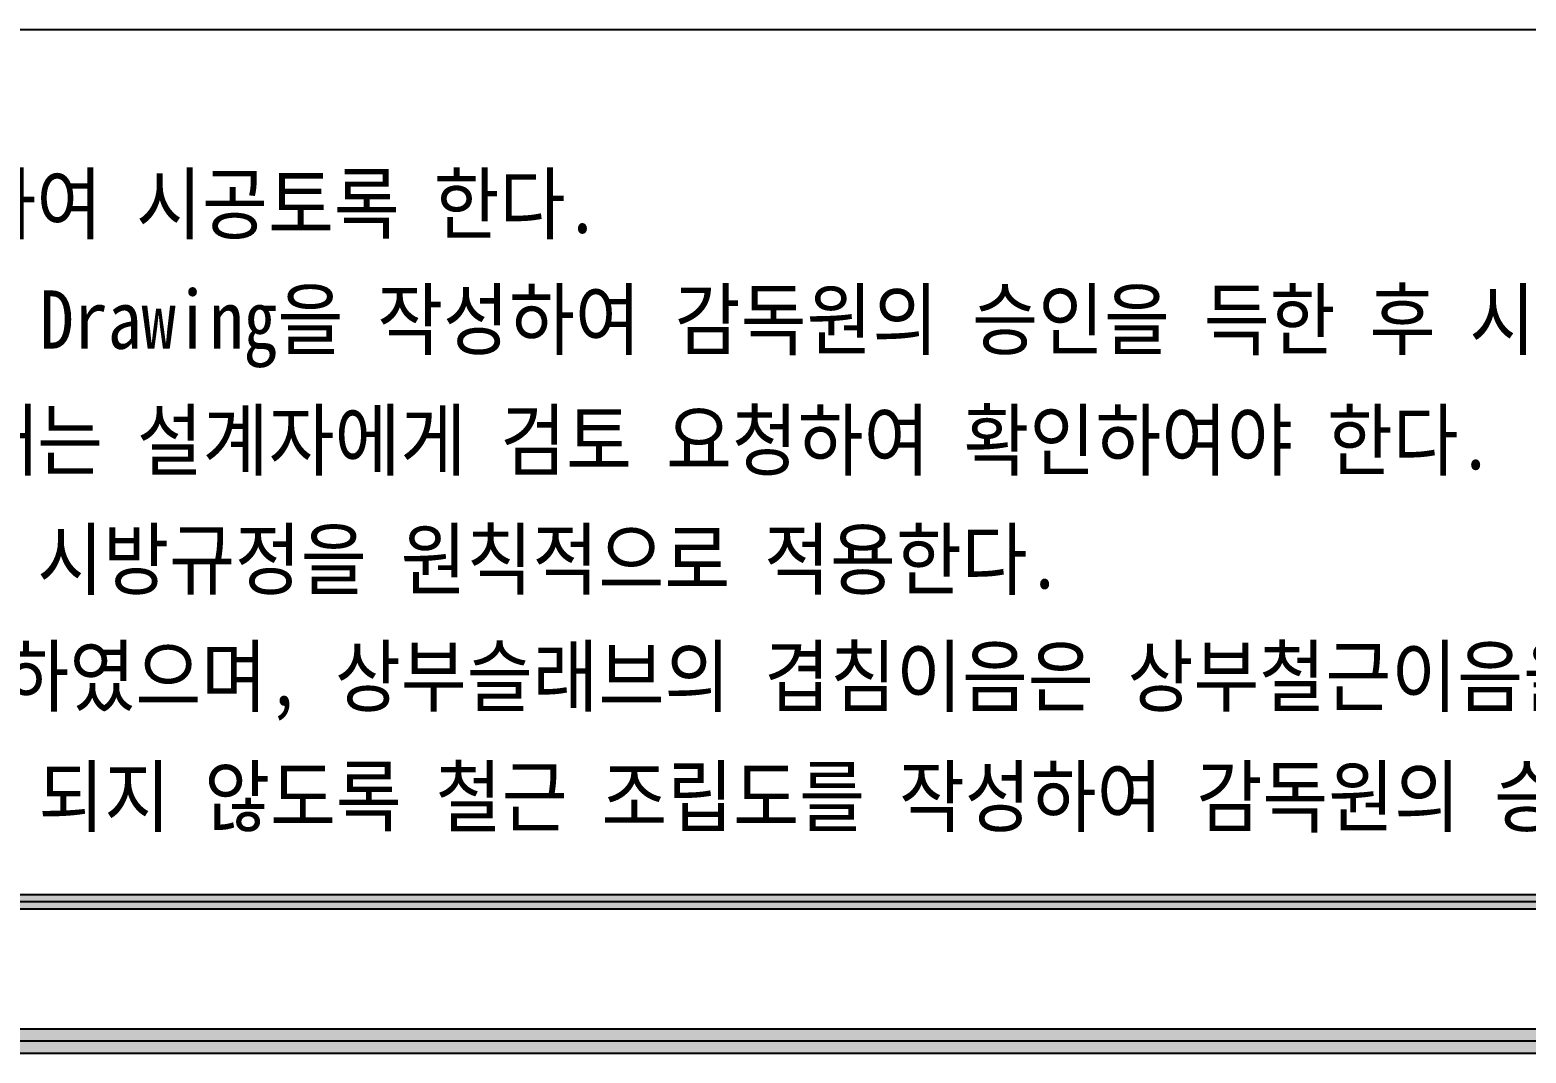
# Model space of a CAD drawing. Extents: x 2558 to 85222, y -662 to 28852.
# Drawn here: x 51849 to 58003, y 5216 to 9425 of the extents above; entities that cross this region are included whole.
import ezdxf

# ---------------------------------------------------------------- set-up
doc = ezdxf.new("R2010")
doc.units = 0
doc.header["$MEASUREMENT"] = 0
doc.layers.get('0').update_dxf_attribs({"linetype": 'CONTINUOUS'})
for name, color, linetype in [('DIMENSION', 2, 'CONTINUOUS'), ('T40', 3, 'CONTINUOUS'), ('TABLE', 7, 'CONTINUOUS')]:
    doc.layers.add(name, color=color, linetype=linetype)
doc.styles.add('돋움체', font='DotumChe.ttf')

# ---------------------------------------------------------------- blocks, each defined once
blk = doc.blocks.new('RCSTD3_DETAIL_OUTLINE')
at = {"layer": 'DIMENSION', "linetype": 'CONTINUOUS'}
for p, q in [((811.399227, 523.083584), (18233.971397, 523.083584)), ((225, -100), (18867.620283, -100))]:
    blk.add_line(p, q, dxfattribs=at)
for points in [[(811.399227, 553.083584), (811.399227, 493.083584), (18203.971397, 553.083584), (18263.971397, 493.083584)], [(225, 0), (225, -100), (18767.620283, 0), (18867.620283, -100)]]:
    blk.add_solid(points, dxfattribs=at)
at = {"layer": 'TABLE'}
for p, q in [((9819.697423, 4109.359645), (676.399227, 4109.025399)), ((18203.971397, 4109.025399), (9819.697423, 4109.359645)), ((676.399227, 553.083584), (18203.971397, 553.083584)), ((0, 0), (18767.620283, 0))]:
    blk.add_line(p, q, dxfattribs=at)
at = {"layer": 'TABLE', "color": 2}
for p, q in [((811.399227, 493.083584), (18263.971397, 493.083584)), ((225, -50), (18817.620283, -50))]:
    blk.add_line(p, q, dxfattribs=at)
at = {"layer": 'T40', "style": '돋움체', "width": 0.9}
for s, p in [('주철근 조립시 응력포락선도를 참고하여 시공토록 한다.', (1425.134938, 3273.778864)), ('시공자는 철근 가공조립에 대한 Shop Drawing을 작성하여 감독원의 승인을 득한 후 시공하여야 한다. ', (1415.303337, 2797.883746)), ('구조계산서 내용과 설계도가 상이할때는 설계자에게 검토 요청하여 확인하여야 한다. ', (1428.118983, 2301.562498)), ('철근상세도가 시방규정과 상이할때는 시방규정을 원칙적으로 적용한다. ', (1429.108666, 1811.098022)), ('겹침이음은 산식에 의한 방법을 적용하였으며, 상부슬래브의 겹침이음은 상부철근이음을 적용하였음.', (1421.643487, 1329.547185)), ('주철근 이음위치는 한지점에 1/2이상 되지 않도록 철근 조립도를 작성하여 감독원의 승인을 득한후 시공한다.', (1417.45737, 835.205238))]:
    blk.add_text(s, height=240, dxfattribs=at).set_placement(p)

msp = doc.modelspace()

# ---------------------------------------------------------------- block references
msp.add_blockref('RCSTD3_DETAIL_OUTLINE', (45694.560475, 5315.59351))

doc.saveas('drawing.dxf')
